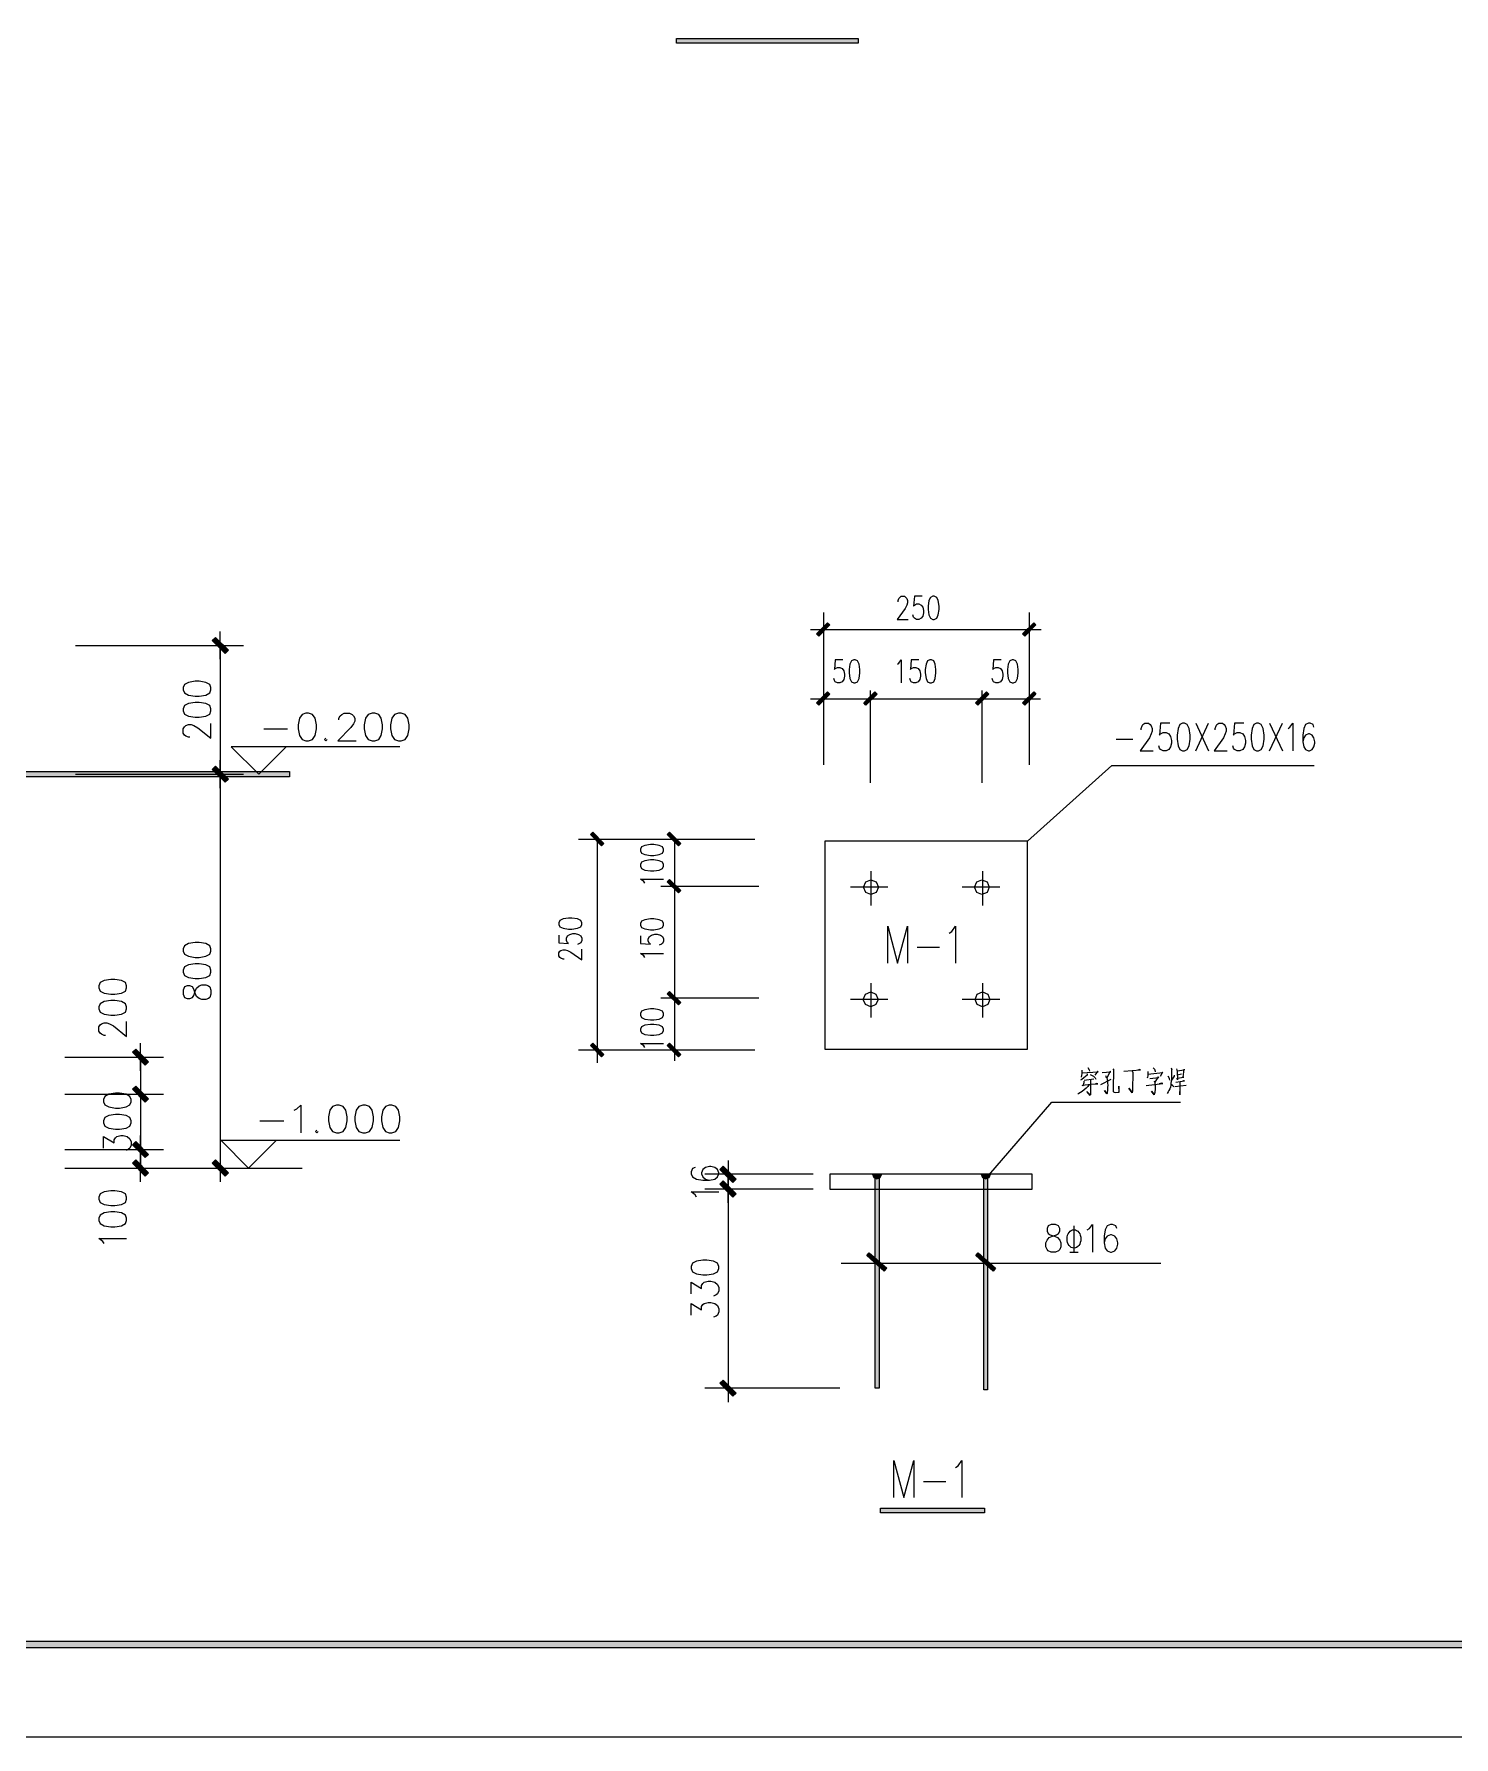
# Model space of a CAD drawing. Header units: millimetres. Extents: x 564 to 880, y 85 to 763.
# Drawn here: x 849.17 to 864.52, y 720.72 to 739.14 of the extents above; entities that cross this region are included whole.
import ezdxf

# ---------------------------------------------------------------- set-up
doc = ezdxf.new("R2010")
doc.units = ezdxf.units.MM

msp = doc.modelspace()

# ---------------------------------------------------------------- hatches: boundary and pattern name
h = msp.add_hatch(color=0)
h.dxf.hatch_style = 2
h.paths.add_polyline_path([(856.117, 739.043), (856.117, 739.092), (858.078, 739.092), (858.078, 739.043)])
h = msp.add_hatch(color=0)
h.dxf.hatch_style = 2
h.paths.add_polyline_path([(857.654, 732.628), (857.629, 732.653), (857.749, 732.773), (857.774, 732.749)])
h = msp.add_hatch(color=0)
h.dxf.hatch_style = 2
h.paths.add_polyline_path([(859.882, 732.628), (859.857, 732.653), (859.978, 732.773), (860.002, 732.749)])
h = msp.add_hatch(color=0)
h.dxf.hatch_style = 2
h.paths.add_polyline_path([(851.27, 732.475), (851.235, 732.44), (851.095, 732.58), (851.13, 732.615)])
h = msp.add_hatch(color=0)
h.dxf.hatch_style = 2
h.paths.add_polyline_path([(857.654, 731.881), (857.629, 731.905), (857.749, 732.025), (857.774, 732.001)])
h = msp.add_hatch(color=0)
h.dxf.hatch_style = 2
h.paths.add_polyline_path([(858.164, 731.881), (858.139, 731.905), (858.259, 732.025), (858.284, 732.001)])
h = msp.add_hatch(color=0)
h.dxf.hatch_style = 2
h.paths.add_polyline_path([(859.372, 731.881), (859.347, 731.905), (859.467, 732.025), (859.492, 732.001)])
h = msp.add_hatch(color=0)
h.dxf.hatch_style = 2
h.paths.add_polyline_path([(859.882, 731.881), (859.857, 731.905), (859.978, 732.025), (860.002, 732.001)])
h = msp.add_hatch(color=0)
h.dxf.hatch_style = 2
h.paths.add_polyline_path([(847.379, 731.105), (847.379, 731.165), (851.931, 731.165), (851.931, 731.105)])
h = msp.add_hatch(color=0)
h.dxf.hatch_style = 2
h.paths.add_polyline_path([(851.095, 731.187), (851.13, 731.223), (851.27, 731.082), (851.235, 731.047)])
h = msp.add_hatch(color=0)
h.dxf.hatch_style = 2
h.paths.add_polyline_path([(851.27, 731.082), (851.235, 731.047), (851.095, 731.187), (851.13, 731.223)])
h = msp.add_hatch(color=0)
h.dxf.hatch_style = 2
h.paths.add_polyline_path([(855.185, 730.481), (855.21, 730.506), (855.33, 730.386), (855.306, 730.361)])
h = msp.add_hatch(color=0)
h.dxf.hatch_style = 2
h.paths.add_polyline_path([(856.016, 730.481), (856.04, 730.506), (856.161, 730.386), (856.136, 730.361)])
h = msp.add_hatch(color=0)
h.dxf.hatch_style = 2
h.paths.add_polyline_path([(856.016, 729.971), (856.04, 729.996), (856.161, 729.876), (856.136, 729.851)])
h = msp.add_hatch(color=0)
h.dxf.hatch_style = 2
h.paths.add_polyline_path([(856.016, 728.76), (856.04, 728.785), (856.161, 728.665), (856.136, 728.64)])
h = msp.add_hatch(color=0)
h.dxf.hatch_style = 2
h.paths.add_polyline_path([(850.407, 728.022), (850.372, 727.987), (850.232, 728.127), (850.268, 728.162)])
h = msp.add_hatch(color=0)
h.dxf.hatch_style = 2
h.paths.add_polyline_path([(855.185, 728.199), (855.21, 728.224), (855.33, 728.103), (855.306, 728.079)])
h = msp.add_hatch(color=0)
h.dxf.hatch_style = 2
h.paths.add_polyline_path([(856.016, 728.199), (856.04, 728.224), (856.161, 728.103), (856.136, 728.079)])
h = msp.add_hatch(color=0)
h.dxf.hatch_style = 2
h.paths.add_polyline_path([(850.232, 727.727), (850.268, 727.762), (850.407, 727.622), (850.372, 727.587)])
h = msp.add_hatch(color=0)
h.dxf.hatch_style = 2
h.paths.add_polyline_path([(850.232, 727.727), (850.268, 727.762), (850.407, 727.622), (850.372, 727.587)])
h = msp.add_hatch(color=0)
h.dxf.hatch_style = 2
h.paths.add_polyline_path([(850.407, 727.022), (850.372, 726.987), (850.232, 727.127), (850.268, 727.162)])
h = msp.add_hatch(color=0)
h.dxf.hatch_style = 2
h.paths.add_polyline_path([(850.232, 727.127), (850.268, 727.162), (850.407, 727.022), (850.372, 726.987)])
h = msp.add_hatch(color=0)
h.dxf.hatch_style = 2
h.paths.add_polyline_path([(850.407, 726.823), (850.372, 726.787), (850.232, 726.927), (850.268, 726.962)])
h = msp.add_hatch(color=0)
h.dxf.hatch_style = 2
h.paths.add_polyline_path([(851.095, 726.927), (851.13, 726.962), (851.27, 726.823), (851.235, 726.787)])
h = msp.add_hatch(color=0)
h.dxf.hatch_style = 2
h.paths.add_polyline_path([(856.585, 726.859), (856.62, 726.894), (856.761, 726.755), (856.725, 726.719)])
h = msp.add_hatch(color=0)
h.dxf.hatch_style = 2
h.paths.add_polyline_path([(856.761, 726.595), (856.725, 726.559), (856.585, 726.699), (856.62, 726.735)])
h = msp.add_hatch(color=0)
h.dxf.hatch_style = 2
h.paths.add_polyline_path([(856.761, 726.595), (856.725, 726.559), (856.585, 726.699), (856.62, 726.735)])
h = msp.add_hatch(color=0)
h.dxf.hatch_style = 2
h.paths.add_polyline_path([(858.233, 726.807), (858.248, 726.771), (858.283, 726.807)])
h = msp.add_hatch(color=0)
h.dxf.hatch_style = 2
h.paths.add_polyline_path([(858.248, 726.771), (858.283, 726.757), (858.283, 726.807)])
h = msp.add_hatch(color=0)
h.dxf.hatch_style = 2
h.paths.add_polyline_path([(858.265, 726.8), (858.305, 726.8), (858.305, 724.494), (858.265, 724.494)])
h = msp.add_hatch(color=0)
h.dxf.hatch_style = 2
h.paths.add_polyline_path([(858.283, 726.757), (858.319, 726.771), (858.283, 726.807)])
h = msp.add_hatch(color=0)
h.dxf.hatch_style = 2
h.paths.add_polyline_path([(858.319, 726.771), (858.334, 726.807), (858.283, 726.807)])
h = msp.add_hatch(color=0)
h.dxf.hatch_style = 2
h.paths.add_polyline_path([(859.409, 726.807), (859.424, 726.771), (859.459, 726.807)])
h = msp.add_hatch(color=0)
h.dxf.hatch_style = 2
h.paths.add_polyline_path([(859.424, 726.771), (859.459, 726.757), (859.459, 726.807)])
h = msp.add_hatch(color=0)
h.dxf.hatch_style = 2
h.paths.add_polyline_path([(859.438, 726.8), (859.478, 726.8), (859.478, 724.474), (859.438, 724.474)])
h = msp.add_hatch(color=0)
h.dxf.hatch_style = 2
h.paths.add_polyline_path([(859.459, 726.757), (859.495, 726.771), (859.459, 726.807)])
h = msp.add_hatch(color=0)
h.dxf.hatch_style = 2
h.paths.add_polyline_path([(859.495, 726.771), (859.509, 726.807), (859.459, 726.807)])
h = msp.add_hatch(color=0)
h.dxf.hatch_style = 2
h.paths.add_polyline_path([(858.174, 725.927), (858.2, 725.957), (858.388, 725.791), (858.362, 725.761)])
h = msp.add_hatch(color=0)
h.dxf.hatch_style = 2
h.paths.add_polyline_path([(859.35, 725.927), (859.377, 725.957), (859.564, 725.791), (859.538, 725.761)])
h = msp.add_hatch(color=0)
h.dxf.hatch_style = 2
h.paths.add_polyline_path([(856.585, 724.546), (856.62, 724.581), (856.761, 724.441), (856.725, 724.406)])
h = msp.add_hatch(color=0)
h.dxf.hatch_style = 2
h.paths.add_polyline_path([(858.321, 723.147), (858.321, 723.197), (859.444, 723.197), (859.444, 723.147)])
h = msp.add_hatch(color=0)
h.dxf.hatch_style = 2
h.paths.add_polyline_path([(822.943, 721.686), (823.014, 721.756), (878.839, 721.756), (878.908, 721.686)])

# ---------------------------------------------------------------- linework, layer by layer
at = {"color": 0, "lineweight": 0}
for points in [[(820.479, 720.721), (879.873, 720.721), (879.873, 762.718), (820.479, 762.718)], [(856.117, 739.043), (856.117, 739.092), (858.078, 739.092), (858.078, 739.043)], [(858.887, 733.059), (858.862, 733.047), (858.845, 733.012), (858.837, 732.952), (858.837, 732.916), (858.845, 732.857), (858.862, 732.821), (858.887, 732.809), (858.903, 732.809), (858.929, 732.821), (858.945, 732.857), (858.954, 732.916), (858.954, 732.952), (858.945, 733.012), (858.929, 733.047), (858.903, 733.059)], [(857.654, 732.628), (857.629, 732.653), (857.749, 732.773), (857.774, 732.749)], [(859.882, 732.628), (859.857, 732.653), (859.978, 732.773), (860.002, 732.749)], [(851.27, 732.475), (851.235, 732.44), (851.095, 732.58), (851.13, 732.615)], [(858.032, 732.373), (858.007, 732.361), (857.99, 732.325), (857.981, 732.266), (857.981, 732.23), (857.99, 732.171), (858.007, 732.135), (858.032, 732.123), (858.048, 732.123), (858.073, 732.135), (858.09, 732.171), (858.098, 732.23), (858.098, 732.266), (858.09, 732.325), (858.073, 732.361), (858.048, 732.373)], [(858.854, 732.373), (858.829, 732.361), (858.813, 732.325), (858.804, 732.266), (858.804, 732.23), (858.813, 732.171), (858.829, 732.135), (858.854, 732.123), (858.871, 732.123), (858.896, 732.135), (858.912, 732.171), (858.921, 732.23), (858.921, 732.266), (858.912, 732.325), (858.896, 732.361), (858.871, 732.373)], [(859.743, 732.373), (859.719, 732.361), (859.702, 732.325), (859.693, 732.266), (859.693, 732.23), (859.702, 732.171), (859.719, 732.135), (859.743, 732.123), (859.76, 732.123), (859.785, 732.135), (859.802, 732.171), (859.81, 732.23), (859.81, 732.266), (859.802, 732.325), (859.785, 732.361), (859.76, 732.373)], [(850.782, 732.048), (850.797, 732.014), (850.84, 731.991), (850.911, 731.98), (850.954, 731.98), (851.025, 731.991), (851.068, 732.014), (851.082, 732.048), (851.082, 732.071), (851.068, 732.105), (851.025, 732.128), (850.954, 732.14), (850.911, 732.14), (850.84, 732.128), (850.797, 732.105), (850.782, 732.071)], [(857.654, 731.881), (857.629, 731.905), (857.749, 732.025), (857.774, 732.001)], [(858.164, 731.881), (858.139, 731.905), (858.259, 732.025), (858.284, 732.001)], [(859.372, 731.881), (859.347, 731.905), (859.467, 732.025), (859.492, 732.001)], [(859.882, 731.881), (859.857, 731.905), (859.978, 732.025), (860.002, 732.001)], [(850.782, 731.82), (850.797, 731.785), (850.84, 731.763), (850.911, 731.751), (850.954, 731.751), (851.025, 731.763), (851.068, 731.785), (851.082, 731.82), (851.082, 731.843), (851.068, 731.877), (851.025, 731.9), (850.954, 731.911), (850.911, 731.911), (850.84, 731.9), (850.797, 731.877), (850.782, 731.843)], [(852.109, 731.795), (852.066, 731.781), (852.038, 731.739), (852.023, 731.667), (852.023, 731.624), (852.038, 731.553), (852.066, 731.51), (852.109, 731.496), (852.138, 731.496), (852.18, 731.51), (852.209, 731.553), (852.223, 731.624), (852.223, 731.667), (852.209, 731.739), (852.18, 731.781), (852.138, 731.795)], [(852.823, 731.795), (852.78, 731.781), (852.752, 731.739), (852.737, 731.667), (852.737, 731.624), (852.752, 731.553), (852.78, 731.51), (852.823, 731.496), (852.852, 731.496), (852.895, 731.51), (852.923, 731.553), (852.937, 731.624), (852.937, 731.667), (852.923, 731.739), (852.895, 731.781), (852.852, 731.795)], [(853.109, 731.795), (853.066, 731.781), (853.038, 731.739), (853.023, 731.667), (853.023, 731.624), (853.038, 731.553), (853.066, 731.51), (853.109, 731.496), (853.137, 731.496), (853.18, 731.51), (853.209, 731.553), (853.223, 731.624), (853.223, 731.667), (853.209, 731.739), (853.18, 731.781), (853.137, 731.795)], [(861.588, 731.686), (861.559, 731.672), (861.539, 731.629), (861.529, 731.558), (861.529, 731.515), (861.539, 731.443), (861.559, 731.4), (861.588, 731.386), (861.608, 731.386), (861.638, 731.4), (861.658, 731.443), (861.668, 731.515), (861.668, 731.558), (861.658, 731.629), (861.638, 731.672), (861.608, 731.686)], [(862.388, 731.686), (862.358, 731.672), (862.338, 731.629), (862.329, 731.558), (862.329, 731.515), (862.338, 731.443), (862.358, 731.4), (862.388, 731.386), (862.408, 731.386), (862.438, 731.4), (862.458, 731.443), (862.468, 731.515), (862.468, 731.558), (862.458, 731.629), (862.438, 731.672), (862.408, 731.686)], [(847.379, 731.105), (847.379, 731.165), (851.931, 731.165), (851.931, 731.105)], [(851.095, 731.187), (851.13, 731.223), (851.27, 731.082), (851.235, 731.047)], [(851.27, 731.082), (851.235, 731.047), (851.095, 731.187), (851.13, 731.223)], [(855.185, 730.481), (855.21, 730.506), (855.33, 730.386), (855.306, 730.361)], [(856.016, 730.481), (856.04, 730.506), (856.161, 730.386), (856.136, 730.361)], [(855.726, 730.307), (855.738, 730.282), (855.774, 730.265), (855.834, 730.257), (855.869, 730.257), (855.929, 730.265), (855.965, 730.282), (855.976, 730.307), (855.976, 730.323), (855.965, 730.348), (855.929, 730.365), (855.869, 730.373), (855.834, 730.373), (855.774, 730.365), (855.738, 730.348), (855.726, 730.323)], [(855.726, 730.14), (855.738, 730.115), (855.774, 730.098), (855.834, 730.09), (855.869, 730.09), (855.929, 730.098), (855.965, 730.115), (855.976, 730.14), (855.976, 730.157), (855.965, 730.182), (855.929, 730.198), (855.869, 730.207), (855.834, 730.207), (855.774, 730.198), (855.738, 730.182), (855.726, 730.157)], [(856.016, 729.971), (856.04, 729.996), (856.161, 729.876), (856.136, 729.851)], [(858.138, 729.912), (858.161, 729.969), (858.218, 729.992), (858.274, 729.969), (858.298, 729.912), (858.274, 729.855), (858.218, 729.832), (858.161, 729.855)], [(859.337, 729.912), (859.361, 729.969), (859.418, 729.992), (859.474, 729.969), (859.497, 729.912), (859.474, 729.855), (859.418, 729.832), (859.361, 729.855)], [(854.842, 729.51), (854.853, 729.485), (854.889, 729.468), (854.949, 729.46), (854.984, 729.46), (855.044, 729.468), (855.08, 729.485), (855.092, 729.51), (855.092, 729.527), (855.08, 729.552), (855.044, 729.569), (854.984, 729.577), (854.949, 729.577), (854.889, 729.569), (854.853, 729.552), (854.842, 729.527)], [(855.726, 729.503), (855.738, 729.478), (855.774, 729.461), (855.834, 729.453), (855.869, 729.453), (855.929, 729.461), (855.965, 729.478), (855.976, 729.503), (855.976, 729.52), (855.965, 729.545), (855.929, 729.561), (855.869, 729.57), (855.834, 729.57), (855.774, 729.561), (855.738, 729.545), (855.726, 729.52)], [(850.782, 729.222), (850.797, 729.188), (850.84, 729.165), (850.911, 729.153), (850.954, 729.153), (851.025, 729.165), (851.068, 729.188), (851.082, 729.222), (851.082, 729.245), (851.068, 729.279), (851.025, 729.302), (850.954, 729.313), (850.911, 729.313), (850.84, 729.302), (850.797, 729.279), (850.782, 729.245)], [(850.782, 728.993), (850.797, 728.959), (850.84, 728.936), (850.911, 728.925), (850.954, 728.925), (851.025, 728.936), (851.068, 728.959), (851.082, 728.993), (851.082, 729.016), (851.068, 729.05), (851.025, 729.073), (850.954, 729.085), (850.911, 729.085), (850.84, 729.073), (850.797, 729.05), (850.782, 729.016)], [(849.87, 728.824), (849.884, 728.789), (849.927, 728.766), (849.999, 728.755), (850.041, 728.755), (850.113, 728.766), (850.156, 728.789), (850.17, 728.824), (850.17, 728.847), (850.156, 728.881), (850.113, 728.904), (850.041, 728.915), (849.999, 728.915), (849.927, 728.904), (849.884, 728.881), (849.87, 728.847)], [(850.782, 728.754), (850.797, 728.719), (850.825, 728.708), (850.854, 728.708), (850.882, 728.719), (850.897, 728.742), (850.911, 728.788), (850.925, 728.822), (850.954, 728.845), (850.982, 728.856), (851.025, 728.856), (851.054, 728.845), (851.068, 728.833), (851.082, 728.799), (851.082, 728.754), (851.068, 728.719), (851.054, 728.708), (851.025, 728.696), (850.982, 728.696), (850.954, 728.708), (850.925, 728.731), (850.911, 728.765), (850.897, 728.81), (850.882, 728.833), (850.854, 728.845), (850.825, 728.845), (850.797, 728.833), (850.782, 728.799)], [(849.87, 728.595), (849.884, 728.561), (849.927, 728.538), (849.999, 728.527), (850.041, 728.527), (850.113, 728.538), (850.156, 728.561), (850.17, 728.595), (850.17, 728.618), (850.156, 728.652), (850.113, 728.675), (850.041, 728.687), (849.999, 728.687), (849.927, 728.675), (849.884, 728.652), (849.87, 728.618)], [(856.016, 728.76), (856.04, 728.785), (856.161, 728.665), (856.136, 728.64)], [(858.135, 728.699), (858.158, 728.756), (858.215, 728.779), (858.272, 728.756), (858.295, 728.699), (858.272, 728.643), (858.215, 728.619), (858.158, 728.643)], [(859.344, 728.699), (859.367, 728.756), (859.423, 728.779), (859.48, 728.756), (859.503, 728.699), (859.48, 728.643), (859.423, 728.619), (859.367, 728.643)], [(855.726, 728.528), (855.738, 728.503), (855.774, 728.486), (855.834, 728.478), (855.869, 728.478), (855.929, 728.486), (855.965, 728.503), (855.976, 728.528), (855.976, 728.545), (855.965, 728.57), (855.929, 728.586), (855.869, 728.595), (855.834, 728.595), (855.774, 728.586), (855.738, 728.57), (855.726, 728.545)], [(855.726, 728.361), (855.738, 728.336), (855.774, 728.32), (855.834, 728.311), (855.869, 728.311), (855.929, 728.32), (855.965, 728.336), (855.976, 728.361), (855.976, 728.378), (855.965, 728.403), (855.929, 728.42), (855.869, 728.428), (855.834, 728.428), (855.774, 728.42), (855.738, 728.403), (855.726, 728.378)], [(850.407, 728.022), (850.372, 727.987), (850.232, 728.127), (850.268, 728.162)], [(855.185, 728.199), (855.21, 728.224), (855.33, 728.103), (855.306, 728.079)], [(856.016, 728.199), (856.04, 728.224), (856.161, 728.103), (856.136, 728.079)], [(850.232, 727.727), (850.268, 727.762), (850.407, 727.622), (850.372, 727.587)], [(850.232, 727.727), (850.268, 727.762), (850.407, 727.622), (850.372, 727.587)], [(849.92, 727.592), (849.934, 727.557), (849.977, 727.535), (850.049, 727.523), (850.092, 727.523), (850.163, 727.535), (850.206, 727.557), (850.22, 727.592), (850.22, 727.615), (850.206, 727.649), (850.163, 727.672), (850.092, 727.683), (850.049, 727.683), (849.977, 727.672), (849.934, 727.649), (849.92, 727.615)], [(852.439, 727.556), (852.396, 727.542), (852.368, 727.499), (852.353, 727.428), (852.353, 727.385), (852.368, 727.314), (852.396, 727.271), (852.439, 727.257), (852.468, 727.257), (852.511, 727.271), (852.539, 727.314), (852.553, 727.385), (852.553, 727.428), (852.539, 727.499), (852.511, 727.542), (852.468, 727.556)], [(852.725, 727.556), (852.682, 727.542), (852.653, 727.499), (852.639, 727.428), (852.639, 727.385), (852.653, 727.314), (852.682, 727.271), (852.725, 727.257), (852.753, 727.257), (852.796, 727.271), (852.825, 727.314), (852.839, 727.385), (852.839, 727.428), (852.825, 727.499), (852.796, 727.542), (852.753, 727.556)], [(853.01, 727.556), (852.968, 727.542), (852.939, 727.499), (852.925, 727.428), (852.925, 727.385), (852.939, 727.314), (852.968, 727.271), (853.01, 727.257), (853.039, 727.257), (853.082, 727.271), (853.111, 727.314), (853.125, 727.385), (853.125, 727.428), (853.111, 727.499), (853.082, 727.542), (853.039, 727.556)], [(849.92, 727.363), (849.934, 727.329), (849.977, 727.306), (850.049, 727.295), (850.092, 727.295), (850.163, 727.306), (850.206, 727.329), (850.22, 727.363), (850.22, 727.386), (850.206, 727.42), (850.163, 727.443), (850.092, 727.455), (850.049, 727.455), (849.977, 727.443), (849.934, 727.42), (849.92, 727.386)], [(850.407, 727.022), (850.372, 726.987), (850.232, 727.127), (850.268, 727.162)], [(850.232, 727.127), (850.268, 727.162), (850.407, 727.022), (850.372, 726.987)], [(850.407, 726.823), (850.372, 726.787), (850.232, 726.927), (850.268, 726.962)], [(851.095, 726.927), (851.13, 726.962), (851.27, 726.823), (851.235, 726.787)], [(856.585, 726.859), (856.62, 726.894), (856.761, 726.755), (856.725, 726.719)], [(856.761, 726.595), (856.725, 726.559), (856.585, 726.699), (856.62, 726.735)], [(856.761, 726.595), (856.725, 726.559), (856.585, 726.699), (856.62, 726.735)], [(858.233, 726.807), (858.248, 726.771), (858.283, 726.807)], [(858.248, 726.771), (858.283, 726.757), (858.283, 726.807)], [(858.265, 726.8), (858.305, 726.8), (858.305, 724.494), (858.265, 724.494)], [(858.283, 726.757), (858.319, 726.771), (858.283, 726.807)], [(858.319, 726.771), (858.334, 726.807), (858.283, 726.807)], [(859.409, 726.807), (859.424, 726.771), (859.459, 726.807)], [(859.424, 726.771), (859.459, 726.757), (859.459, 726.807)], [(859.438, 726.8), (859.478, 726.8), (859.478, 724.474), (859.438, 724.474)], [(859.459, 726.757), (859.495, 726.771), (859.459, 726.807)], [(859.495, 726.771), (859.509, 726.807), (859.459, 726.807)], [(849.87, 726.537), (849.884, 726.503), (849.927, 726.48), (849.999, 726.468), (850.041, 726.468), (850.113, 726.48), (850.156, 726.503), (850.17, 726.537), (850.17, 726.56), (850.156, 726.594), (850.113, 726.617), (850.041, 726.628), (849.999, 726.628), (849.927, 726.617), (849.884, 726.594), (849.87, 726.56)], [(849.87, 726.308), (849.884, 726.274), (849.927, 726.251), (849.999, 726.24), (850.041, 726.24), (850.113, 726.251), (850.156, 726.274), (850.17, 726.308), (850.17, 726.331), (850.156, 726.366), (850.113, 726.389), (850.041, 726.4), (849.999, 726.4), (849.927, 726.389), (849.884, 726.366), (849.87, 726.331)], [(860.168, 726.265), (860.133, 726.25), (860.122, 726.222), (860.122, 726.193), (860.133, 726.165), (860.156, 726.151), (860.202, 726.136), (860.236, 726.122), (860.259, 726.093), (860.27, 726.065), (860.27, 726.022), (860.259, 725.993), (860.247, 725.979), (860.213, 725.965), (860.168, 725.965), (860.133, 725.979), (860.122, 725.993), (860.11, 726.022), (860.11, 726.065), (860.122, 726.093), (860.145, 726.122), (860.179, 726.136), (860.224, 726.151), (860.247, 726.165), (860.259, 726.193), (860.259, 726.222), (860.247, 726.25), (860.213, 726.265)], [(858.174, 725.927), (858.2, 725.957), (858.388, 725.791), (858.362, 725.761)], [(859.35, 725.927), (859.377, 725.957), (859.564, 725.791), (859.538, 725.761)], [(856.273, 725.787), (856.287, 725.753), (856.33, 725.73), (856.401, 725.719), (856.444, 725.719), (856.516, 725.73), (856.559, 725.753), (856.573, 725.787), (856.573, 725.81), (856.559, 725.844), (856.516, 725.867), (856.444, 725.879), (856.401, 725.879), (856.33, 725.867), (856.287, 725.844), (856.273, 725.81)], [(856.585, 724.546), (856.62, 724.581), (856.761, 724.441), (856.725, 724.406)], [(858.321, 723.147), (858.321, 723.197), (859.444, 723.197), (859.444, 723.147)], [(822.943, 721.686), (823.014, 721.756), (878.839, 721.756), (878.908, 721.686)]]:
    msp.add_lwpolyline(points, close=True, dxfattribs=at)
for points in [[(858.512, 733), (858.512, 733.012), (858.52, 733.036), (858.529, 733.047), (858.545, 733.059), (858.579, 733.059), (858.595, 733.047), (858.604, 733.036), (858.612, 733.012), (858.612, 732.988), (858.604, 732.964), (858.587, 732.928), (858.503, 732.809), (858.62, 732.809)], [(858.77, 733.059), (858.687, 733.059), (858.679, 732.952), (858.687, 732.964), (858.712, 732.976), (858.737, 732.976), (858.762, 732.964), (858.779, 732.94), (858.787, 732.905), (858.787, 732.881), (858.779, 732.845), (858.762, 732.821), (858.737, 732.809), (858.712, 732.809), (858.687, 732.821), (858.679, 732.833), (858.67, 732.857)], [(857.706, 732.884), (857.706, 731.235)], [(859.928, 732.884), (859.928, 731.235)], [(849.616, 732.527), (851.432, 732.527)], [(851.182, 732.378), (851.182, 732.677)], [(851.182, 732.526), (851.182, 731.136)], [(857.565, 732.7), (860.058, 732.7)], [(857.915, 732.373), (857.832, 732.373), (857.823, 732.266), (857.832, 732.278), (857.857, 732.29), (857.882, 732.29), (857.907, 732.278), (857.923, 732.254), (857.932, 732.218), (857.932, 732.194), (857.923, 732.159), (857.907, 732.135), (857.882, 732.123), (857.857, 732.123), (857.832, 732.135), (857.823, 732.147), (857.815, 732.171)], [(858.504, 732.325), (858.521, 732.337), (858.546, 732.373), (858.546, 732.123)], [(858.737, 732.373), (858.654, 732.373), (858.646, 732.266), (858.654, 732.278), (858.679, 732.29), (858.704, 732.29), (858.729, 732.278), (858.746, 732.254), (858.754, 732.218), (858.754, 732.194), (858.746, 732.159), (858.729, 732.135), (858.704, 732.123), (858.679, 732.123), (858.654, 732.135), (858.646, 732.147), (858.638, 732.171)], [(859.627, 732.373), (859.543, 732.373), (859.535, 732.266), (859.543, 732.278), (859.568, 732.29), (859.593, 732.29), (859.618, 732.278), (859.635, 732.254), (859.643, 732.218), (859.643, 732.194), (859.635, 732.159), (859.618, 732.135), (859.593, 732.123), (859.568, 732.123), (859.543, 732.135), (859.535, 732.147), (859.527, 732.171)], [(858.209, 732.039), (858.209, 731.043)], [(859.417, 732.039), (859.417, 731.043)], [(852.466, 731.724), (852.466, 731.739), (852.48, 731.767), (852.495, 731.781), (852.523, 731.795), (852.58, 731.795), (852.609, 731.781), (852.623, 731.767), (852.638, 731.739), (852.638, 731.71), (852.623, 731.681), (852.595, 731.638), (852.452, 731.496), (852.652, 731.496)], [(857.563, 731.948), (858.208, 731.948)], [(858.21, 731.948), (859.415, 731.948)], [(859.417, 731.948), (859.415, 731.948)], [(859.417, 731.948), (860.05, 731.948)], [(850.854, 731.534), (850.84, 731.534), (850.811, 731.545), (850.797, 731.557), (850.782, 731.58), (850.782, 731.625), (850.797, 731.648), (850.811, 731.66), (850.84, 731.671), (850.868, 731.671), (850.897, 731.66), (850.94, 731.637), (851.082, 731.523), (851.082, 731.683)], [(851.652, 731.624), (851.909, 731.624)], [(861.139, 731.615), (861.139, 731.629), (861.149, 731.658), (861.159, 731.672), (861.179, 731.686), (861.218, 731.686), (861.238, 731.672), (861.248, 731.658), (861.258, 731.629), (861.258, 731.6), (861.248, 731.572), (861.228, 731.529), (861.129, 731.386), (861.268, 731.386)], [(861.448, 731.686), (861.349, 731.686), (861.339, 731.558), (861.349, 731.572), (861.379, 731.586), (861.408, 731.586), (861.438, 731.572), (861.458, 731.543), (861.468, 731.5), (861.468, 731.472), (861.458, 731.429), (861.438, 731.4), (861.408, 731.386), (861.379, 731.386), (861.349, 731.4), (861.339, 731.415), (861.329, 731.443)], [(861.729, 731.386), (861.868, 731.686)], [(861.729, 731.686), (861.868, 731.386)], [(861.939, 731.615), (861.939, 731.629), (861.949, 731.658), (861.958, 731.672), (861.978, 731.686), (862.018, 731.686), (862.038, 731.672), (862.048, 731.658), (862.058, 731.629), (862.058, 731.6), (862.048, 731.572), (862.028, 731.529), (861.929, 731.386), (862.068, 731.386)], [(862.248, 731.686), (862.148, 731.686), (862.139, 731.558), (862.148, 731.572), (862.178, 731.586), (862.208, 731.586), (862.238, 731.572), (862.258, 731.543), (862.268, 731.5), (862.268, 731.472), (862.258, 731.429), (862.238, 731.4), (862.208, 731.386), (862.178, 731.386), (862.148, 731.4), (862.139, 731.415), (862.129, 731.443)], [(862.528, 731.386), (862.668, 731.686)], [(862.528, 731.686), (862.668, 731.386)], [(862.728, 731.629), (862.748, 731.643), (862.778, 731.686), (862.778, 731.386)], [(863.008, 731.643), (862.998, 731.672), (862.968, 731.686), (862.948, 731.686), (862.918, 731.672), (862.898, 731.629), (862.889, 731.558), (862.889, 731.486), (862.898, 731.429), (862.918, 731.4), (862.948, 731.386), (862.958, 731.386), (862.988, 731.4), (863.008, 731.429), (863.018, 731.472), (863.018, 731.486), (863.008, 731.529), (862.988, 731.558), (862.958, 731.572), (862.948, 731.572), (862.918, 731.558), (862.898, 731.529), (862.889, 731.486)], [(853.125, 731.432), (851.301, 731.432)], [(851.598, 731.135), (851.301, 731.432)], [(851.598, 731.135), (851.895, 731.432)], [(852.323, 731.524), (852.309, 731.51), (852.323, 731.496), (852.338, 731.51)], [(860.868, 731.515), (861.048, 731.515)], [(851.182, 731.285), (851.182, 730.985)], [(851.182, 730.985), (851.182, 731.285)], [(849.616, 731.135), (851.432, 731.135)], [(850.543, 731.135), (851.432, 731.135)], [(851.182, 731.134), (851.182, 726.876)], [(860.823, 731.228), (859.91, 730.412)], [(860.823, 731.228), (863.011, 731.228)], [(856.964, 730.429), (855.055, 730.429)], [(855.257, 730.429), (855.257, 728.013)], [(856.092, 730.429), (856.092, 728.035)], [(857.718, 730.412), (857.718, 728.16)], [(859.91, 730.412), (857.718, 730.412)], [(859.91, 728.16), (859.91, 730.412)], [(855.774, 729.957), (855.762, 729.973), (855.726, 729.998), (855.976, 729.998)], [(858.215, 730.086), (858.215, 729.713)], [(859.423, 730.086), (859.423, 729.713)], [(857.006, 729.921), (855.945, 729.921)], [(857.006, 729.921), (855.945, 729.921)], [(858.401, 729.911), (857.996, 729.911)], [(859.61, 729.911), (859.204, 729.911)], [(854.842, 729.394), (854.842, 729.31), (854.949, 729.302), (854.937, 729.31), (854.925, 729.335), (854.925, 729.36), (854.937, 729.385), (854.961, 729.402), (854.996, 729.41), (855.02, 729.41), (855.056, 729.402), (855.08, 729.385), (855.092, 729.36), (855.092, 729.335), (855.08, 729.31), (855.068, 729.302), (855.044, 729.293)], [(855.726, 729.386), (855.726, 729.303), (855.834, 729.295), (855.822, 729.303), (855.81, 729.328), (855.81, 729.353), (855.822, 729.378), (855.845, 729.395), (855.881, 729.403), (855.905, 729.403), (855.941, 729.395), (855.965, 729.378), (855.976, 729.353), (855.976, 729.328), (855.965, 729.303), (855.952, 729.295), (855.929, 729.286)], [(858.399, 729.092), (858.399, 729.492), (858.505, 729.092), (858.612, 729.492), (858.612, 729.092)], [(859.065, 729.415), (859.092, 729.434), (859.132, 729.492), (859.132, 729.092)], [(854.901, 729.135), (854.889, 729.135), (854.866, 729.144), (854.853, 729.152), (854.842, 729.169), (854.842, 729.202), (854.853, 729.219), (854.866, 729.227), (854.889, 729.235), (854.913, 729.235), (854.937, 729.227), (854.972, 729.21), (855.092, 729.127), (855.092, 729.243)], [(858.719, 729.263), (858.959, 729.263)], [(855.774, 729.153), (855.762, 729.17), (855.726, 729.195), (855.976, 729.195)], [(858.215, 728.875), (858.215, 728.502)], [(858.215, 728.875), (858.215, 728.502)], [(859.423, 728.875), (859.423, 728.502)], [(859.423, 728.875), (859.423, 728.502)], [(857.006, 728.712), (855.945, 728.712)], [(857.006, 728.712), (855.945, 728.712)], [(858.401, 728.699), (857.996, 728.699)], [(858.401, 728.699), (857.996, 728.699)], [(859.61, 728.699), (859.204, 728.699)], [(859.61, 728.699), (859.204, 728.699)], [(849.941, 728.31), (849.927, 728.31), (849.899, 728.321), (849.884, 728.332), (849.87, 728.355), (849.87, 728.401), (849.884, 728.424), (849.899, 728.435), (849.927, 728.447), (849.956, 728.447), (849.984, 728.435), (850.027, 728.412), (850.17, 728.298), (850.17, 728.458)], [(850.32, 727.925), (850.32, 728.225)], [(856.964, 728.15), (855.055, 728.15)], [(855.774, 728.178), (855.762, 728.195), (855.726, 728.22), (855.976, 728.22)], [(857.718, 728.16), (859.91, 728.16)], [(849.5, 728.074), (850.57, 728.074)], [(850.32, 728.074), (850.32, 727.676)], [(860.497, 727.935), (860.499, 727.918), (860.497, 727.899), (860.495, 727.876), (860.489, 727.859)], [(860.499, 727.904), (860.675, 727.914), (860.669, 727.921), (860.659, 727.907), (860.637, 727.881)], [(860.563, 727.961), (860.578, 727.937), (860.582, 727.921)], [(860.833, 727.947), (860.843, 727.935), (860.841, 727.937), (860.835, 727.732), (860.835, 727.715), (860.837, 727.703), (860.841, 727.699), (860.846, 727.694), (860.858, 727.692), (860.892, 727.694), (860.899, 727.694), (860.903, 727.696), (860.899, 727.762), (860.899, 727.694)], [(860.952, 727.923), (861.134, 727.937), (861.124, 727.94), (861.105, 727.935)], [(861.043, 727.926), (861.048, 727.909), (861.047, 727.722), (861.047, 727.706), (861.043, 727.694), (861.041, 727.687), (861.005, 727.737), (861.041, 727.692)], [(861.27, 727.959), (861.283, 727.945), (861.288, 727.933), (861.29, 727.923), (861.292, 727.914)], [(861.464, 727.959), (861.47, 727.942), (861.468, 727.937), (861.468, 727.869), (861.468, 727.836), (861.464, 727.812), (861.462, 727.793), (861.461, 727.772), (861.455, 727.751), (861.449, 727.732), (861.44, 727.715), (861.432, 727.699), (861.421, 727.682)], [(861.523, 727.949), (861.527, 727.918), (861.532, 727.829), (861.53, 727.845), (861.602, 727.857), (861.595, 727.857), (861.604, 727.945), (861.606, 727.935), (861.529, 727.923)], [(850.32, 727.825), (850.32, 727.525)], [(850.32, 727.825), (850.32, 727.525)], [(860.576, 727.777), (860.561, 727.755), (860.546, 727.739), (860.523, 727.72), (860.501, 727.703), (860.482, 727.692), (860.465, 727.682), (860.453, 727.675)], [(860.557, 727.892), (860.554, 727.881), (860.52, 727.85), (860.497, 727.833), (860.482, 727.824)], [(860.521, 727.814), (860.52, 727.798), (860.51, 727.76), (860.506, 727.77), (860.597, 727.781), (860.671, 727.786), (860.661, 727.789), (860.646, 727.784)], [(860.523, 727.826), (860.629, 727.84)], [(860.593, 727.833), (860.593, 727.696), (860.591, 727.671), (860.589, 727.661), (860.551, 727.701), (860.589, 727.666)], [(860.589, 727.888), (860.623, 727.869), (860.641, 727.852), (860.65, 727.836)], [(860.703, 727.779), (860.816, 727.836)], [(860.718, 727.907), (860.81, 727.914), (860.805, 727.918), (860.767, 727.852), (860.761, 727.862), (860.756, 727.871)], [(860.767, 727.852), (860.771, 727.836), (860.776, 727.812), (860.776, 727.791), (860.778, 727.77), (860.776, 727.746), (860.776, 727.727), (860.775, 727.711), (860.773, 727.694), (860.771, 727.682), (860.769, 727.678), (860.743, 727.713), (860.769, 727.682)], [(861.194, 727.767), (861.372, 727.789), (861.36, 727.791), (861.334, 727.784)], [(861.213, 727.918), (861.213, 727.892), (861.211, 727.873), (861.207, 727.859), (861.203, 727.848)], [(861.213, 727.89), (861.372, 727.907), (861.37, 727.911), (861.345, 727.864)], [(861.232, 727.843), (861.33, 727.855), (861.324, 727.862), (861.287, 727.803)], [(861.281, 727.819), (861.285, 727.808), (861.288, 727.793), (861.29, 727.77), (861.29, 727.746), (861.29, 727.72), (861.288, 727.703), (861.287, 727.692), (861.285, 727.68), (861.281, 727.671), (861.279, 727.666), (861.251, 727.706), (861.281, 727.671)], [(861.427, 727.873), (861.442, 727.845), (861.443, 727.838), (861.445, 727.826)], [(861.462, 727.784), (861.481, 727.767), (861.489, 727.753)], [(861.496, 727.881), (861.496, 727.867), (861.468, 727.824)], [(861.502, 727.755), (861.625, 727.772)], [(861.515, 727.803), (861.608, 727.819), (861.598, 727.819), (861.585, 727.814)], [(861.53, 727.883), (861.576, 727.895)], [(861.559, 727.808), (861.559, 727.666), (861.557, 727.684), (861.559, 727.701)], [(849.5, 727.675), (850.57, 727.675)], [(849.5, 727.675), (850.57, 727.675)], [(850.32, 727.676), (850.32, 727.677)], [(850.32, 727.675), (850.32, 727.075)], [(851.982, 727.499), (852.011, 727.514), (852.053, 727.556), (852.053, 727.257)], [(859.491, 726.798), (860.174, 727.586)], [(860.174, 727.586), (861.564, 727.586)], [(851.611, 727.385), (851.868, 727.385)], [(849.92, 727.089), (849.92, 727.215), (850.034, 727.146), (850.034, 727.18), (850.049, 727.203), (850.063, 727.215), (850.106, 727.226), (850.134, 727.226), (850.177, 727.215), (850.206, 727.192), (850.22, 727.157), (850.22, 727.123), (850.206, 727.089), (850.191, 727.078), (850.163, 727.066)], [(850.32, 726.925), (850.32, 727.225)], [(850.32, 727.225), (850.32, 726.925)], [(852.225, 727.285), (852.211, 727.271), (852.225, 727.257), (852.239, 727.271)], [(849.5, 727.075), (850.57, 727.075)], [(849.5, 727.075), (850.57, 727.075)], [(850.32, 727.076), (850.32, 727.077)], [(850.32, 727.075), (850.32, 726.875)], [(850.32, 727.074), (850.32, 727.073)], [(850.32, 726.725), (850.32, 727.025)], [(851.182, 727.025), (851.182, 726.725)], [(853.125, 727.172), (851.192, 727.172)], [(851.489, 726.875), (851.192, 727.172)], [(851.489, 726.875), (851.785, 727.172)], [(849.5, 726.875), (850.57, 726.875)], [(850.066, 726.875), (852.066, 726.875)], [(850.32, 726.874), (850.32, 726.873)], [(850.543, 726.875), (851.432, 726.875)], [(856.316, 726.881), (856.287, 726.87), (856.273, 726.835), (856.273, 726.813), (856.287, 726.778), (856.33, 726.755), (856.401, 726.744), (856.473, 726.744), (856.53, 726.755), (856.559, 726.778), (856.573, 726.813), (856.573, 726.824), (856.559, 726.858), (856.53, 726.881), (856.487, 726.892), (856.473, 726.892), (856.43, 726.881), (856.401, 726.858), (856.387, 726.824), (856.387, 726.813), (856.401, 726.778), (856.43, 726.755), (856.473, 726.744)], [(856.673, 726.957), (856.673, 726.657)], [(857.593, 726.807), (856.423, 726.807)], [(857.593, 726.647), (856.423, 726.647)], [(857.593, 726.647), (856.423, 726.647)], [(856.673, 726.807), (856.673, 726.647)], [(856.673, 726.497), (856.673, 726.797)], [(856.673, 726.497), (856.673, 726.797)], [(856.673, 726.646), (856.673, 726.645)], [(856.673, 726.646), (856.673, 724.495)], [(859.96, 726.807), (857.774, 726.807)], [(857.774, 726.807), (857.774, 726.647)], [(857.774, 726.647), (859.96, 726.647)], [(859.96, 726.647), (859.96, 726.807)], [(856.33, 726.561), (856.316, 726.584), (856.273, 726.618), (856.573, 726.618)], [(860.556, 726.208), (860.579, 726.222), (860.613, 726.265), (860.613, 725.965)], [(860.876, 726.222), (860.865, 726.25), (860.83, 726.265), (860.807, 726.265), (860.773, 726.25), (860.75, 726.208), (860.739, 726.136), (860.739, 726.065), (860.75, 726.008), (860.773, 725.979), (860.807, 725.965), (860.819, 725.965), (860.853, 725.979), (860.876, 726.008), (860.887, 726.05), (860.887, 726.065), (860.876, 726.108), (860.853, 726.136), (860.819, 726.151), (860.807, 726.151), (860.773, 726.136), (860.75, 726.108), (860.739, 726.065)], [(849.927, 726.057), (849.913, 726.08), (849.87, 726.114), (850.17, 726.114)], [(860.413, 726.25), (860.413, 725.965)], [(860.368, 725.965), (860.459, 725.965)], [(857.894, 725.844), (861.352, 725.844)], [(856.273, 725.513), (856.273, 725.639), (856.387, 725.57), (856.387, 725.605), (856.401, 725.627), (856.416, 725.639), (856.459, 725.65), (856.487, 725.65), (856.53, 725.639), (856.559, 725.616), (856.573, 725.582), (856.573, 725.547), (856.559, 725.513), (856.544, 725.502), (856.516, 725.49)], [(856.273, 725.284), (856.273, 725.41), (856.387, 725.342), (856.387, 725.376), (856.401, 725.399), (856.416, 725.41), (856.459, 725.422), (856.487, 725.422), (856.53, 725.41), (856.559, 725.387), (856.573, 725.353), (856.573, 725.319), (856.559, 725.284), (856.544, 725.273), (856.516, 725.262)], [(856.673, 724.644), (856.673, 724.344)], [(857.881, 724.494), (856.423, 724.494)], [(858.466, 723.311), (858.466, 723.711), (858.573, 723.311), (858.68, 723.711), (858.68, 723.311)], [(859.133, 723.635), (859.159, 723.654), (859.199, 723.711), (859.199, 723.311)], [(858.786, 723.483), (859.026, 723.483)]]:
    msp.add_lwpolyline(points, dxfattribs=at)
msp.add_ellipse((860.413, 726.108), major_axis=(0, 0.1), ratio=0.742397, start_param=0, end_param=6.283185, dxfattribs=at)

doc.saveas('drawing.dxf')
